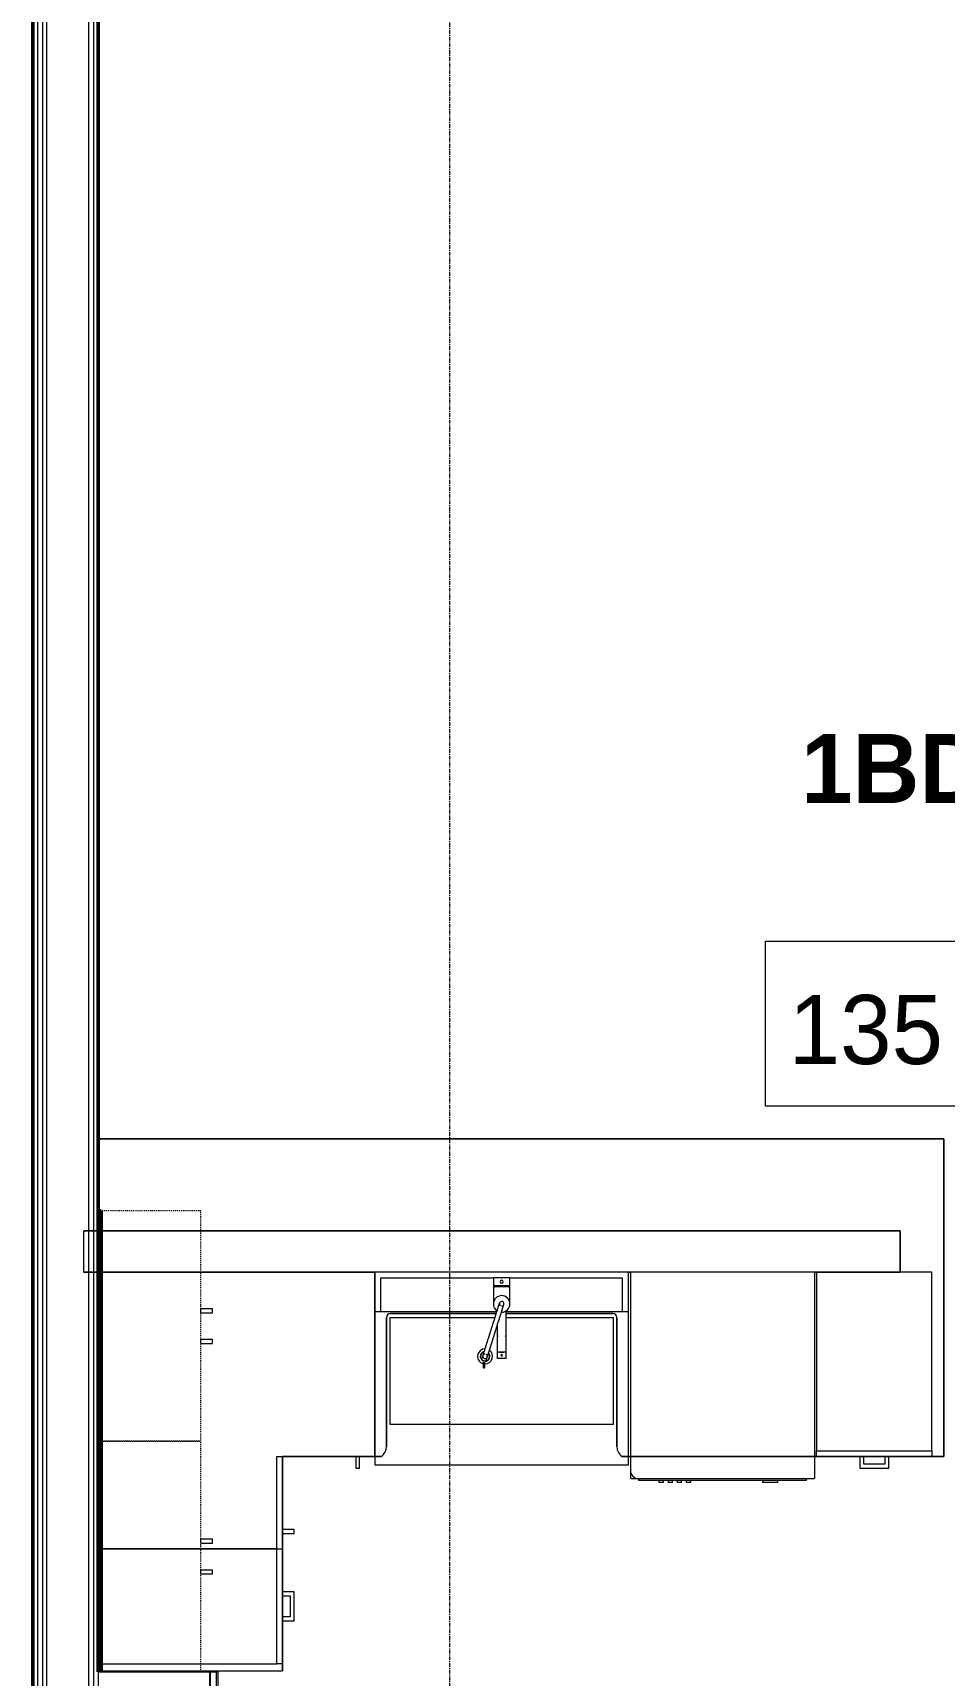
# Model space of a CAD drawing. Header units: inches. Extents: x -4218 to -1830, y 9756 to 12426.
# Drawn here: x -3208.6 to -3090, y 10524.6 to 10738.4 of the extents above; entities that cross this region are included whole.
import ezdxf

# ---------------------------------------------------------------- set-up
doc = ezdxf.new("R2010")
doc.units = ezdxf.units.IN
doc.header["$MEASUREMENT"] = 0
doc.linetypes.add('Dash', pattern=[0.25, 0.125, -0.125])
doc.linetypes.add('Grid Line 1_2_', pattern=[0.875, 0.5, -0.125, 0.125, -0.125])
for name, color, linetype, lineweight in [('0-1', 7, 'Continuous', 5), ('0-2', 252, 'Continuous', 9), ('A-AREA-IDEN', 2, 'Continuous', 9), ('A-WALL-1', 250, 'Continuous', 50), ('A-WALL-2', 10, 'Continuous', 13), ('A-WALL-3', 253, 'Continuous', 9), ('A-WALL-4', 254, 'Continuous', 9), ('A-WALL-5', 252, 'Continuous', 9), ('A-WALL-8', 113, 'Continuous', 9), ('I-WALL-1', 250, 'Continuous', 50), ('I-WALL-2', 254, 'Continuous', 9), ('I-WALL-3', 253, 'Continuous', 9), ('I-WALL-4', 252, 'Continuous', 9), ('P-SANR-FIXT-1', 7, 'Continuous', 9), ('P-SANR-FIXT-2', 252, 'Continuous', 9), ('Q-CASE-1', 253, 'Continuous', 9), ('Q-CASE-2', 252, 'Continuous', 9), ('Q-CASE-3', 7, 'Continuous', 9), ('Q-CASE-5', 254, 'Continuous', 9), ('Q-CASE-6', 7, 'Dash', 9), ('Q-SPCQ-1', 7, 'Continuous', 9), ('Q-SPCQ-2', 253, 'Continuous', 9), ('Q-SPCQ-3', 252, 'Continuous', 9), ('S-GRID-1', 1, 'Grid Line 1_2_', 9)]:
    doc.layers.add(name, color=color, linetype=linetype, lineweight=lineweight)
doc.styles.add('Century Gothic', font='ufonts.com_century-gothic.ttf', dxfattribs={"height": 9})
doc.styles.add('Century Gothic_B', font='GOTHICB.TTF', dxfattribs={"height": 9})

# ---------------------------------------------------------------- blocks, each defined once
blk = doc.blocks.new('Range - 24_ x 30_-V28-BACKGROUND - 1ST FLOOR')
at = {"layer": 'Q-SPCQ-1'}
blk.add_line((0, -22), (0.12, -22), dxfattribs=at)
for centre, radius, start, end in [((6.5, -6), 3.5, 360, 180), ((23.5, -6), 3, 0, 180), ((6.5, -6), 3.5, 180, 223.5648), ((6.5, -6), 3.5, 316.389, 0), ((23.5, -6), 3, 180, 233.8773), ((23.5, -6), 3, 306.1227, 0), ((6.5, -6), 3.5, 261.0228, 278.9772)]:
    blk.add_arc(centre, radius, start, end, dxfattribs=at)
blk = doc.blocks.new('Dishwasher_15404 - 34_ counter-V29-BACKGROUND - 1ST FLOOR')
at = {"layer": 'Q-SPCQ-1'}
for p, q in [((26.68, 0), (24, 0)), ((26.87, -22.93), (26.87, -0.2)), ((27.12, -1.09), (26.87, -1.09)), ((27.12, -1.09), (27.12, -22.91)), ((27.37, -4.82), (27.12, -4.82)), ((27.37, -4.82), (27.37, -5.81)), ((27.37, -5.81), (27.37, -6.79)), ((27.12, -6.79), (27.37, -6.79)), ((27.37, -16.15), (27.12, -16.15)), ((27.12, -16.74), (27.37, -16.74)), ((27.37, -16.15), (27.37, -16.74)), ((27.37, -17.33), (27.12, -17.33)), ((27.12, -17.92), (27.37, -17.92)), ((27.37, -18.51), (27.12, -18.51)), ((27.12, -19.1), (27.37, -19.1)), ((27.37, -17.33), (27.37, -17.92)), ((27.37, -18.51), (27.37, -19.1)), ((27.37, -19.69), (27.12, -19.69)), ((27.12, -20.28), (27.37, -20.28)), ((27.37, -19.69), (27.37, -20.28)), ((27.12, -22.91), (26.87, -22.91)), ((26.87, -23.8), (26.87, -22.93)), ((24, -24), (25.8, -24)), ((25.8, -24), (26.68, -24))]:
    blk.add_line(p, q, dxfattribs=at)
for centre, radius, start, end in [((26.68, -0.2), 0.197, 360, 90), ((26.68, -0.2), 0.197, 15, 90), ((25.8, -22.93), 1.07, 270, 0), ((26.68, -23.8), 0.197, 270, 0)]:
    blk.add_arc(centre, radius, start, end, dxfattribs=at)
at = {"layer": 'Q-SPCQ-2'}
blk.add_line((0, 0), (0, -24), dxfattribs=at)
at = {"layer": 'Q-SPCQ-3'}
for p, q in [((24, 0), (0, 0)), ((0, -24), (24, -24))]:
    blk.add_line(p, q, dxfattribs=at)
blk = doc.blocks.new('30quot_MicrowaveVent_11166 - 70cm miele oven-2804781-BACKGROUND - 1ST FLOOR')
at = {"layer": 'Q-CASE-3'}
for p, q in [((15.68, 15.6), (-14.2, 15.6)), ((-14.2, 15.39), (-14.2, 15.6)), ((-14.2, 14.61), (-14.2, 15.39)), ((15.68, 15.39), (-14.2, 15.39)), ((8.88, 16.6), (7.69, 16.6)), ((7.69, 15.63), (7.69, 16.55)), ((8.88, 16.55), (8.88, 15.63)), ((15.68, 15.6), (15.68, 15.39)), ((15.68, 15.39), (15.68, 14.61)), ((15.68, 14.61), (-14.2, 14.61)), ((-14.2, 0), (-14.2, 14.49)), ((-14.2, 14.49), (15.68, 14.49)), ((15.68, 14.49), (15.68, 0)), ((-14.2, 0), (15.68, 0))]:
    blk.add_line(p, q, dxfattribs=at)
blk = doc.blocks.new('Base Cabinet 4 Drawer 254 - Base Cabinet 4 Drawer 254 15_-2584595-BACKGROUND - 1ST FLOOR')
at = {"layer": 'Q-CASE-1'}
for p, q in [((-0.64, 24), (-1.14, 24)), ((2.11, 24), (2.61, 24)), ((-6.76, 0.37), (-6.76, 0)), ((8.24, 0), (8.24, 0.37))]:
    blk.add_line(p, q, dxfattribs=at)
at = {"layer": 'Q-CASE-2'}
for p, q in [((-6.76, 24), (8.24, 24)), ((-6.76, 23.25), (-6.76, 24)), ((-0.64, 24), (-1.14, 24)), ((2.11, 24), (2.61, 24)), ((8.24, 24), (8.24, 23.25)), ((8.24, 23.25), (-6.76, 23.25)), ((-6.76, 23.25), (-6.76, 0.37)), ((8.24, 0.37), (8.24, 23.25))]:
    blk.add_line(p, q, dxfattribs=at)
at = {"layer": 'Q-CASE-3'}
for p, q in [((2.61, 25.5), (-1.14, 25.5)), ((-1.14, 25.5), (-1.14, 24)), ((-0.64, 24), (-0.64, 25)), ((-0.64, 25), (2.11, 25)), ((2.11, 25), (2.11, 24)), ((2.61, 24), (2.61, 25.5))]:
    blk.add_line(p, q, dxfattribs=at)
at = {"layer": 'Q-CASE-5'}
for p, q in [((-0.64, 24), (-1.14, 24)), ((-0.64, 24), (-1.14, 24)), ((2.11, 24), (2.61, 24)), ((2.11, 24), (2.61, 24)), ((-6.76, 0), (8.24, 0))]:
    blk.add_line(p, q, dxfattribs=at)
blk = doc.blocks.new('Vanity Cabinet-Double Door - 33_-2318066-BACKGROUND - 1ST FLOOR')
at = {"layer": 'Q-CASE-1'}
blk.add_line((-15.76, 0), (17.24, 0), dxfattribs=at)
blk.add_line((-15.76, 0), (17.24, 0), dxfattribs=at)
at = {"layer": 'Q-CASE-2'}
for p, q in [((-15.76, 5.13), (-15.76, 0)), ((-15.76, 5.13), (-15.76, 0)), ((-15.01, 5.13), (-15.01, 0.75)), ((16.49, 0.75), (16.49, 5.13)), ((17.24, 0), (17.24, 5.13)), ((17.24, 0), (17.24, 5.13)), ((-15.01, 0.75), (-0.34, 0.75)), ((1.82, 0.75), (16.49, 0.75))]:
    blk.add_line(p, q, dxfattribs=at)
at = {"layer": 'Q-CASE-5'}
blk.add_line((-15.76, 0), (17.24, 0), dxfattribs=at)
blk = doc.blocks.new('Base Cabinet 3 Drawer 230 - Base Cabinet 3 Drawer 230 15_-2603807-BACKGROUND - 1ST FLOOR')
at = {"layer": 'Q-CASE-1'}
for p, q in [((-0.64, 24), (-1.14, 24)), ((2.11, 24), (2.61, 24))]:
    blk.add_line(p, q, dxfattribs=at)
at = {"layer": 'Q-CASE-2'}
for p, q in [((-6.76, 24), (8.24, 24)), ((-6.76, 23.25), (-6.76, 24)), ((-0.64, 24), (-1.14, 24)), ((2.11, 24), (2.61, 24)), ((8.24, 24), (8.24, 23.25)), ((8.24, 23.25), (-6.76, 23.25)), ((-6.76, 23.25), (-6.76, 0)), ((8.24, 0), (8.24, 23.25)), ((-6.76, 0), (8.24, 0))]:
    blk.add_line(p, q, dxfattribs=at)
at = {"layer": 'Q-CASE-3'}
for p, q in [((2.61, 25.5), (-1.14, 25.5)), ((-1.14, 25.5), (-1.14, 24)), ((-0.64, 24), (-0.64, 25)), ((-0.64, 25), (2.11, 25)), ((2.11, 25), (2.11, 24)), ((2.61, 24), (2.61, 25.5))]:
    blk.add_line(p, q, dxfattribs=at)
at = {"layer": 'Q-CASE-5'}
for p, q in [((-0.64, 24), (-1.14, 24)), ((2.11, 24), (2.61, 24))]:
    blk.add_line(p, q, dxfattribs=at)
blk = doc.blocks.new('kitchen_faucet_14143 - kitchen_faucet_14143-2965259-BACKGROUND - 1ST FLOOR')
at = {"layer": 'P-SANR-FIXT-1'}
for p, q in [((-7.58, 2.4), (-8.24, 2.4)), ((-8.24, 2.2), (-7.58, 2.2)), ((-7.23, 2.59), (-6.81, 2.46)), ((-6.99, 1.91), (-7.41, 2.04)), ((-6.3, 0.57), (-7.09, 0.57)), ((-7.09, -0.57), (-7.09, 0.57)), ((-2.83, 0.59), (-6.3, 0.59)), ((-6.3, 0.57), (-6.3, 0.59)), ((-6.3, 0.42), (-6.3, 0.5)), ((-6.3, 0.3), (-6.3, 0.4)), ((-6.3, 0.29), (-6.3, 0.15)), ((-6.3, 0.15), (-6.3, 0.29)), ((-6.3, 0.15), (-6.3, -0.15)), ((-6.3, -0.15), (-6.3, 0.15)), ((-3.97, 0.59), (-4.89, 0.59)), ((-0.9, 0.59), (-0.94, 0.59)), ((2.26, 1.08), (0, 1.08)), ((2.34, 1.02), (2.1, 1.02)), ((2.26, 1.08), (2.26, -1.08)), ((3.44, 1.08), (2.34, 1.08)), ((2.34, -1.08), (2.34, 1.08)), ((3.44, 1.08), (3.44, -1.08)), ((-7.09, -0.57), (-6.3, -0.57)), ((-6.3, -0.15), (-6.3, -0.29)), ((-6.3, -0.29), (-6.3, -0.15)), ((-6.3, -0.4), (-6.3, -0.3)), ((-6.3, -0.5), (-6.3, -0.42)), ((-6.3, -0.59), (-6.3, -0.51)), ((-6.3, -0.59), (-0.9, -0.59)), ((-4.89, -0.59), (-3.97, -0.59)), ((0, -1.08), (2.26, -1.08)), ((2.1, -1.02), (2.34, -1.02)), ((2.34, -1.08), (3.44, -1.08))]:
    blk.add_line(p, q, dxfattribs=at)
at = {"layer": 'P-SANR-FIXT-1', "flags": 128}
for points in [[(-6.52, 2.15), (-6.53, 2.23), (-6.56, 2.3), (-6.61, 2.36), (-6.67, 2.41), (-6.74, 2.44), (-6.82, 2.45), (-6.9, 2.44), (-6.97, 2.41), (-7.03, 2.36), (-7.08, 2.3), (-7.1, 2.23), (-7.11, 2.15)], [(-7.11, 2.15), (-7.1, 2.08), (-7.08, 2), (-7.03, 1.94), (-6.97, 1.9), (-6.9, 1.87), (-6.82, 1.86), (-6.74, 1.87), (-6.67, 1.9), (-6.61, 1.94), (-6.56, 2)], [(-6.73, 2.43), (-6.73, 2.43), (-6.73, 2.43), (-6.73, 2.43), (-6.72, 2.43), (-6.72, 2.43), (-6.72, 2.43), (-6.71, 2.43), (-6.71, 2.43), (-6.7, 2.42), (-6.69, 2.42), (-6.68, 2.42), (-6.53, 2.37), (-6.52, 2.37), (-6.5, 2.36), (-6.48, 2.35), (-6.46, 2.35), (-6.44, 2.34), (-6.42, 2.33), (-6.39, 2.33), (-6.37, 2.32), (-6.34, 2.31), (-6.32, 2.3), (-6.29, 2.3), (-6.27, 2.29), (-6.24, 2.28), (-6.21, 2.27), (-6.18, 2.26), (-6.15, 2.25), (-6.12, 2.24), (-6.09, 2.23), (-6.06, 2.22), (-6.03, 2.21), (-5.99, 2.2), (-5.96, 2.19), (-5.92, 2.18), (-5.89, 2.17), (-5.85, 2.16), (-5.81, 2.14), (-5.78, 2.13), (-5.74, 2.12), (-5.7, 2.11), (-5.66, 2.1), (-5.62, 2.08), (-5.58, 2.07), (-5.53, 2.06), (-5.49, 2.04), (-5.45, 2.03), (-5.4, 2.01), (-5.36, 2), (-5.31, 1.99), (-5.27, 1.97), (-5.22, 1.96), (-5.17, 1.94), (-5.12, 1.93), (-5.07, 1.91), (-5.02, 1.9), (-4.97, 1.88), (-4.92, 1.86), (-4.87, 1.85), (-4.82, 1.83), (-4.77, 1.81), (-4.71, 1.8), (-4.66, 1.78), (-4.61, 1.76), (-4.55, 1.75), (-4.5, 1.73), (-4.44, 1.71), (-4.39, 1.69), (-4.33, 1.68), (-4.27, 1.66), (-4.22, 1.64), (-4.16, 1.62), (-4.1, 1.6), (-4.04, 1.59), (-3.99, 1.57), (-3.93, 1.55), (-3.87, 1.53), (-3.81, 1.51), (-3.75, 1.49), (-3.69, 1.47), (-3.63, 1.46), (-3.57, 1.44), (-3.51, 1.42), (-3.45, 1.4), (-3.39, 1.38), (-3.33, 1.36), (-3.27, 1.34), (-3.21, 1.32), (-3.15, 1.31), (-3.09, 1.29), (-3.03, 1.27), (-2.97, 1.25), (-2.92, 1.23), (-2.86, 1.21), (-2.8, 1.19), (-2.74, 1.17), (-2.68, 1.16), (-2.62, 1.14), (-2.56, 1.12), (-2.51, 1.1), (-1.88, 0.9), (-1.83, 0.89), (-1.78, 0.87), (-1.73, 0.85), (-1.67, 0.84), (-1.62, 0.82), (-1.4, 0.75), (-1.35, 0.74), (-1.3, 0.72), (-1.26, 0.71), (-1.21, 0.69), (-1.17, 0.68), (-1.12, 0.66), (-1.08, 0.65), (-1.04, 0.64), (-1, 0.62), (-0.96, 0.61), (-0.92, 0.6), (-0.88, 0.59), (-0.84, 0.57), (-0.8, 0.56), (-0.76, 0.55), (-0.73, 0.54), (-0.69, 0.53), (-0.66, 0.52), (-0.62, 0.51), (-0.59, 0.5), (-0.56, 0.49), (-0.52, 0.47), (-0.49, 0.47), (-0.46, 0.46), (-0.43, 0.45), (-0.4, 0.44), (-0.38, 0.43), (-0.35, 0.42), (-0.32, 0.41), (-0.3, 0.4), (-0.27, 0.4), (-0.25, 0.39), (-0.22, 0.38), (-0.2, 0.37), (-0.18, 0.37), (-0.16, 0.36), (-0.14, 0.35), (-0.12, 0.35), (-0.1, 0.34), (-0.08, 0.34), (-0.06, 0.33), (-0.05, 0.32), (-0.03, 0.32), (-0.02, 0.32), (0, 0.31), (0.01, 0.31), (0.02, 0.3), (0.03, 0.3), (0.04, 0.3), (0.05, 0.29), (0.06, 0.29), (0.07, 0.29), (0.08, 0.28), (0.09, 0.28), (0.09, 0.28), (0.1, 0.28), (0.1, 0.28), (0.11, 0.28), (0.11, 0.28), (0.11, 0.27), (0.11, 0.27), (0.11, 0.27)], [(-6.91, 1.87), (-6.91, 1.87), (-6.91, 1.87), (-6.9, 1.87), (-6.9, 1.87), (-6.9, 1.87), (-6.89, 1.87), (-6.89, 1.86), (-6.88, 1.86), (-6.88, 1.86), (-6.87, 1.86), (-6.86, 1.86), (-6.71, 1.81), (-6.69, 1.8), (-6.68, 1.8), (-6.51, 1.75), (-6.49, 1.74), (-6.46, 1.73), (-6.43, 1.72), (-6.41, 1.71), (-6.38, 1.7), (-6.35, 1.69), (-6.32, 1.68), (-6.29, 1.67), (-6.26, 1.66), (-6.22, 1.65), (-6.19, 1.64), (-6.16, 1.63), (-6.12, 1.62), (-6.09, 1.61), (-6.05, 1.6), (-6.01, 1.59), (-5.98, 1.58), (-5.94, 1.56), (-5.9, 1.55), (-5.86, 1.54), (-5.82, 1.53), (-5.78, 1.51), (-5.74, 1.5), (-5.69, 1.49), (-5.65, 1.47), (-5.61, 1.46), (-5.56, 1.45), (-5.52, 1.43), (-5.47, 1.42), (-5.42, 1.4), (-5.38, 1.39), (-5.33, 1.37), (-5.28, 1.36), (-5.23, 1.34), (-5.18, 1.33), (-4.48, 1.1), (-4.42, 1.09), (-4.36, 1.07), (-4.31, 1.05), (-4.25, 1.03), (-4.19, 1.01), (-4.13, 0.99), (-4.07, 0.98), (-4.02, 0.96), (-3.96, 0.94), (-3.9, 0.92), (-3.84, 0.9), (-3.78, 0.88), (-3.72, 0.86), (-3.66, 0.85), (-3.6, 0.83), (-3.54, 0.81), (-3.48, 0.79), (-3.42, 0.77), (-3.36, 0.75), (-3.3, 0.73), (-3.24, 0.71), (-3.18, 0.69), (-3.12, 0.68), (-3.06, 0.66), (-3, 0.64), (-2.94, 0.62), (-2.88, 0.6), (-2.83, 0.58), (-2.77, 0.56), (-2.71, 0.55), (-2.65, 0.53), (-2.03, 0.33), (-1.98, 0.32), (-1.93, 0.3), (-1.88, 0.28), (-1.83, 0.27), (-1.78, 0.25), (-1.54, 0.18), (-1.49, 0.16), (-1.45, 0.15), (-1.4, 0.13), (-1.36, 0.12), (-1.31, 0.1), (-1.27, 0.09), (-1.23, 0.08), (-1.18, 0.06), (-1.14, 0.05), (-1.1, 0.04), (-1.06, 0.03), (-1.03, 0.01), (-0.99, 0), (-0.95, -0.01), (-0.91, -0.02), (-0.88, -0.03), (-0.84, -0.04), (-0.81, -0.05), (-0.77, -0.07), (-0.74, -0.08), (-0.71, -0.09), (-0.68, -0.1), (-0.65, -0.11), (-0.62, -0.11), (-0.59, -0.12), (-0.56, -0.13), (-0.53, -0.14), (-0.51, -0.15), (-0.48, -0.16), (-0.45, -0.17), (-0.43, -0.17), (-0.41, -0.18), (-0.38, -0.19), (-0.36, -0.2), (-0.34, -0.2), (-0.32, -0.21), (-0.3, -0.21), (-0.28, -0.22), (-0.26, -0.23), (-0.25, -0.23), (-0.23, -0.24), (-0.21, -0.24), (-0.2, -0.25), (-0.18, -0.25), (-0.17, -0.26), (-0.16, -0.26), (-0.15, -0.26), (-0.14, -0.27), (-0.13, -0.27), (-0.12, -0.27), (-0.11, -0.28), (-0.1, -0.28), (-0.09, -0.28), (-0.09, -0.28), (-0.08, -0.28), (-0.08, -0.29), (-0.07, -0.29), (-0.07, -0.29), (-0.07, -0.29), (-0.07, -0.29), (-0.06, -0.29)], [(-0.27, 0.02), (-0.27, -0.06), (-0.24, -0.13), (-0.2, -0.2), (-0.15, -0.25), (-0.08, -0.28), (0, -0.3), (0.08, -0.3), (0.15, -0.28), (0.21, -0.23), (0.27, -0.18)], [(0.27, -0.18), (0.3, -0.11), (0.32, -0.03), (0.31, 0.04), (0.29, 0.12), (0.25, 0.18), (0.19, 0.23), (0.13, 0.27), (0.05, 0.29), (-0.03, 0.28), (-0.1, 0.26), (-0.17, 0.22), (-0.22, 0.16)]]:
    blk.add_lwpolyline(points, dxfattribs=at)
at = {"layer": 'P-SANR-FIXT-1'}
for centre, radius, start, end in [((-6.83, 2.16), 0.984, 176.3754, 180), ((-6.83, 2.16), 0.984, 180, 325.3711), ((-6.83, 2.16), 0.984, 0, 165), ((-6.83, 2.16), 0.63, 10.3084, 180), ((-6.83, 2.16), 0.63, 180, 315), ((-6.83, 2.16), 0.591, 132.8835, 180), ((-6.83, 2.16), 0.591, 180, 191.3603), ((-6.83, 2.16), 0.591, 14.7648, 132.8835), ((-6.83, 2.16), 0.591, 191.3603, 312.7731), ((-6.69, 0), 0.118, 0, 180), ((0, 0), 1.08, 177.6189, 180), ((0, 0), 1.08, 0, 147.4712), ((2.88, 0), 0.197, 360, 180), ((-6.69, 0), 0.118, 180, 360), ((0, 0), 1.08, 180, 360), ((2.88, 0), 0.197, 180, 360)]:
    blk.add_arc(centre, radius, start, end, dxfattribs=at)
for centre, major_axis, ratio, start_param, end_param in [((-8.24, 2.3), (0, 0.0984), 0.984808, 4.712389, 7.853982), ((-8.24, 2.3), (0, 0.0984), 0.984808, 1.570796, 4.712389), ((-3.97, 0), (0, 0.591), 0.906308, 6.021386, 6.806784), ((-3.97, 0), (0, 0.591), 0.906308, 2.617994, 3.403392)]:
    blk.add_ellipse(centre, major_axis=major_axis, ratio=ratio, start_param=start_param, end_param=end_param, dxfattribs=at)
blk = doc.blocks.new('Stainless Steel Farmhous Kitchen Sink - Stainless Steel Farmhous Kitchen Sink-V82-BACKGROUND - 1ST FLOOR')
at = {"layer": 'P-SANR-FIXT-1'}
for p, q in [((-33, 22.2), (-33, 21.11)), ((0, 22.2), (-33, 22.2)), ((0, 21.11), (0, 22.2)), ((-31, 3), (-31, 16.96)), ((-31, 16.96), (-2, 16.96)), ((-2, 16.96), (-2, 3)), ((-17.08, 3), (-31, 3)), ((-2, 3), (-15.65, 3))]:
    blk.add_line(p, q, dxfattribs=at)
at = {"layer": 'P-SANR-FIXT-2'}
for p, q in [((-33, 21.11), (-33, 2.25)), ((0, 2.25), (0, 21.11)), ((-33, 2.25), (-17.09, 2.25)), ((-15.89, 2.25), (0, 2.25))]:
    blk.add_line(p, q, dxfattribs=at)
blk = doc.blocks.new('300 Series Wall Hung Cabinet_302 - 30_ X 36_-2572944-BACKGROUND - 1ST FLOOR')
at = {"layer": 'Q-CASE-3'}
for p, q in [((-2.25, -13.19), (-1.76, -13.19)), ((-2.25, -13.19), (-2.25, -14.69)), ((-2.25, -14.69), (-1.76, -14.69)), ((-1.76, -14.69), (-1.76, -13.19)), ((1.75, -13.19), (2.24, -13.19)), ((1.75, -13.19), (1.75, -14.69)), ((1.75, -14.69), (2.24, -14.69)), ((2.24, -14.69), (2.24, -13.19))]:
    blk.add_line(p, q, dxfattribs=at)
at = {"layer": 'Q-CASE-6'}
for p, q in [((15, -0.19), (-15, -0.19)), ((-15, -0.19), (-15, -13.19)), ((15, -13.19), (15, -0.19)), ((-15, -13.19), (15, -13.19))]:
    blk.add_line(p, q, dxfattribs=at)
blk = doc.blocks.new('Base Cabinet Corner 197 - Base Cabinet Corner 197-V95-BACKGROUND - 1ST FLOOR')
at = {"layer": 'Q-CASE-1'}
for p, q in [((10.73, 24), (10.24, 24)), ((-23.26, 0.38), (-23.26, 0.02)), ((12.74, 0), (12.74, 0.38))]:
    blk.add_line(p, q, dxfattribs=at)
at = {"layer": 'Q-CASE-2'}
for p, q in [((0.74, 36), (-23.26, 36)), ((-23.26, 36), (-23.26, 0.38)), ((0.74, 23.25), (0.74, 36)), ((0.74, 24), (0.74, 36)), ((0.73, 33.51), (0.73, 34)), ((12.74, 24), (0.74, 24)), ((0.74, 23.25), (0.74, 24)), ((10.73, 24), (10.24, 24)), ((12.74, 0.38), (12.74, 24)), ((12.74, 23.25), (0.74, 23.25))]:
    blk.add_line(p, q, dxfattribs=at)
at = {"layer": 'Q-CASE-3'}
for p, q in [((2.23, 34), (0.74, 34)), ((0.74, 33.51), (2.23, 33.51)), ((2.23, 33.51), (2.23, 34)), ((10.73, 25.5), (10.24, 25.5)), ((10.24, 25.5), (10.24, 24)), ((10.73, 24), (10.73, 25.5))]:
    blk.add_line(p, q, dxfattribs=at)
at = {"layer": 'Q-CASE-5'}
blk.add_line((-23.26, 0), (12.74, 0), dxfattribs=at)
blk = doc.blocks.new('CTR - 1st Phase - Unit Layouts_rvt-1-BACKGROUND - 1ST FLOOR')
at = {"layer": 'A-WALL-1'}
for p, q in [((-3199.7, 10585.05), (-3200.07, 10585.05)), ((-3200.07, 10585.05), (-3200.07, 10525.05)), ((-3199.7, 10525.05), (-3199.7, 10585.05))]:
    blk.add_line(p, q, dxfattribs=at)
at = {"layer": 'A-WALL-3'}
for p, q in [((-3200.07, 10585.05), (-3200.07, 10525.05)), ((-3200.07, 10582.44), (-3201.95, 10582.44)), ((-3201.95, 10577.06), (-3201.95, 10582.44)), ((-3200.07, 10582.44), (-3199.7, 10582.44)), ((-3095.72, 10582.44), (-3199.7, 10582.44)), ((-3095.72, 10582.44), (-3095.72, 10577.06)), ((-3201.95, 10577.06), (-3200.07, 10577.06)), ((-3199.7, 10577.06), (-3200.05, 10577.06)), ((-3199.7, 10577.06), (-3164.07, 10577.06)), ((-3131.07, 10577.06), (-3130.82, 10577.06)), ((-3106.82, 10577.06), (-3095.72, 10577.06))]:
    blk.add_line(p, q, dxfattribs=at)
at = {"layer": 'A-WALL-4'}
for p, q in [((-3199.7, 10582.44), (-3200.07, 10582.44)), ((-3200.05, 10577.06), (-3199.7, 10577.06))]:
    blk.add_line(p, q, dxfattribs=at)
at = {"layer": 'A-WALL-5'}
for p, q in [((-3200.07, 10585.05), (-3199.7, 10585.05)), ((-3199.7, 10525.05), (-3199.7, 10585.05)), ((-3201.95, 10582.44), (-3200.07, 10582.44)), ((-3201.95, 10577.06), (-3201.95, 10582.44)), ((-3199.7, 10582.44), (-3095.72, 10582.44)), ((-3095.72, 10577.06), (-3095.72, 10582.44)), ((-3200.07, 10577.06), (-3201.95, 10577.06)), ((-3095.72, 10577.06), (-3199.7, 10577.06))]:
    blk.add_line(p, q, dxfattribs=at)
at = {"layer": 'A-WALL-8'}
for p, q in [((-3090.02, 10594.44), (-3200.07, 10594.44)), ((-3200.07, 10594.44), (-3200.07, 10585.05)), ((-3200.07, 10594.44), (-3200.07, 10585.05)), ((-3200.07, 10594.44), (-3090.02, 10594.44)), ((-3090.02, 10553.06), (-3090.02, 10594.44)), ((-3090.02, 10594.44), (-3090.02, 10553.06)), ((-3200.07, 10585.05), (-3200.07, 10525.16)), ((-3200.07, 10585.05), (-3200.07, 10525.16)), ((-3162.57, 10554.33), (-3162.57, 10571.18)), ((-3162.57, 10571.18), (-3162.57, 10554.33)), ((-3162.07, 10571.68), (-3148.27, 10571.68)), ((-3148.27, 10571.68), (-3162.07, 10571.68)), ((-3146.99, 10571.68), (-3133.07, 10571.68)), ((-3133.07, 10571.68), (-3146.99, 10571.68)), ((-3132.57, 10571.18), (-3132.57, 10554.33)), ((-3132.57, 10554.33), (-3132.57, 10571.18)), ((-3176.07, 10525.16), (-3176.07, 10553.06)), ((-3176.07, 10553.06), (-3163.27, 10553.06)), ((-3163.27, 10553.06), (-3176.07, 10553.06)), ((-3176.07, 10553.06), (-3176.07, 10525.16)), ((-3131.88, 10553.06), (-3090.02, 10553.06)), ((-3090.02, 10553.06), (-3131.88, 10553.06)), ((-3200.07, 10525.16), (-3199.7, 10525.16)), ((-3200.07, 10525.16), (-3199.7, 10525.16)), ((-3199.7, 10525.16), (-3176.07, 10525.16)), ((-3199.7, 10525.16), (-3176.07, 10525.16))]:
    blk.add_line(p, q, dxfattribs=at)
for centre, radius, start, end in [((-3162.07, 10571.18), 0.5, 90, 180), ((-3162.07, 10571.18), 0.5, 90, 180), ((-3133.07, 10571.18), 0.5, 0, 90), ((-3133.07, 10571.18), 0.5, 0, 90), ((-3164.07, 10554.33), 1.5, 302.4466, 0), ((-3164.07, 10554.33), 1.5, 302.4466, 0), ((-3131.07, 10554.33), 1.5, 180, 237.5534), ((-3131.07, 10554.33), 1.5, 180, 237.5534)]:
    blk.add_arc(centre, radius, start, end, dxfattribs=at)
at = {"layer": '0-2'}
for name, p, rotation in [('300 Series Wall Hung Cabinet_302 - 30_ X 36_-2572944-BACKGROUND - 1ST FLOOR', (-3199.89, 10570.05), 89.99999999998707), ('Base Cabinet Corner 197 - Base Cabinet Corner 197-V95-BACKGROUND - 1ST FLOOR', (-3200.07, 10553.8), 270.0000000000215), ('Vanity Cabinet-Double Door - 33_-2318066-BACKGROUND - 1ST FLOOR', (-3146.84, 10577.06), 180), ('kitchen_faucet_14143 - kitchen_faucet_14143-2965259-BACKGROUND - 1ST FLOOR', (-3147.57, 10572.94), 90.00000000000213), ('Dishwasher_15404 - 34_ counter-V29-BACKGROUND - 1ST FLOOR', (-3106.82, 10577.06), 270.0000000000081), ('Base Cabinet 3 Drawer 230 - Base Cabinet 3 Drawer 230 15_-2603807-BACKGROUND - 1ST FLOOR', (-3098.34, 10577.06), 180), ('Stainless Steel Farmhous Kitchen Sink - Stainless Steel Farmhous Kitchen Sink-V82-BACKGROUND - 1ST FLOOR', (-3164.07, 10574.18), 180), ('300 Series Wall Hung Cabinet_302 - 30_ X 36_-2572944-BACKGROUND - 1ST FLOOR', (-3199.89, 10540.05), 89.99999999998707), ('Base Cabinet 4 Drawer 254 - Base Cabinet 4 Drawer 254 15_-2584595-BACKGROUND - 1ST FLOOR', (-3200.07, 10534.3), 269.9999999999863), ('30quot_MicrowaveVent_11166 - 70cm miele oven-2804781-BACKGROUND - 1ST FLOOR', (-3200.07, 10510.84), 269.9999999999863), ('Range - 24_ x 30_-V28-BACKGROUND - 1ST FLOOR', (-3176.07, 10525.16), 270.0000000000036)]:
    blk.add_blockref(name, p, dxfattribs=dict(at, rotation=rotation))
blk = doc.blocks.new('CTR - 1st Phase - Common Walls_rvt-1-BACKGROUND - 1ST FLOOR')
at = {"layer": 'A-WALL-2'}
for p, q in [((-3207.95, 10813.49), (-3207.95, 10476.16)), ((-3207.32, 10813.49), (-3207.32, 10476.16)), ((-3206.82, 10813.49), (-3206.82, 10476.16)), ((-3201.32, 10813.49), (-3201.32, 10476.16)), ((-3200.7, 10813.49), (-3200.7, 10476.16))]:
    blk.add_line(p, q, dxfattribs=at)
at = {"layer": 'I-WALL-1'}
for p, q in [((-3208.57, 10813.49), (-3208.57, 10476.16)), ((-3200.07, 10525.05), (-3200.07, 10813.49))]:
    blk.add_line(p, q, dxfattribs=at)
at = {"layer": 'I-WALL-2'}
for p, q in [((-3200.07, 10582.44), (-3200.07, 10585.05)), ((-3200.07, 10577.06), (-3200.07, 10582.44)), ((-3200.07, 10525.16), (-3200.07, 10577.06))]:
    blk.add_line(p, q, dxfattribs=at)
at = {"layer": 'I-WALL-3'}
for p, q in [((-3200.07, 10585.05), (-3200.07, 10594.44)), ((-3200.07, 10525.05), (-3200.07, 10525.16))]:
    blk.add_line(p, q, dxfattribs=at)
at = {"layer": 'I-WALL-4'}
for p, q in [((-3200.07, 10594.44), (-3200.07, 10813.49)), ((-3208.57, 10780.18), (-3208.57, 10476.16))]:
    blk.add_line(p, q, dxfattribs=at)

msp = doc.modelspace()

# ---------------------------------------------------------------- linework, layer by layer
at = {"layer": 'A-AREA-IDEN', "flags": 128}
msp.add_lwpolyline([(-3113.22, 10620.17), (-3028.72, 10620.17), (-3028.72, 10598.68), (-3113.22, 10598.68)], close=True, dxfattribs=at)
at = {"layer": 'S-GRID-1'}
msp.add_line((-3154.32, 9836.18), (-3154.32, 12376.81), dxfattribs=at)

# ---------------------------------------------------------------- block references
at = {"layer": '0-1'}
for name in ['CTR - 1st Phase - Unit Layouts_rvt-1-BACKGROUND - 1ST FLOOR', 'CTR - 1st Phase - Common Walls_rvt-1-BACKGROUND - 1ST FLOOR']:
    msp.add_blockref(name, (0, 0), dxfattribs=at)

# ---------------------------------------------------------------- texts
at = {"layer": 'A-AREA-IDEN', "char_height": 9, "attachment_point": 1}
for s, insert, width, style in [('1BD B - ADA', (-3108.6, 10647.15), 90.9, 'Century Gothic_B'), ('135 - (681 SF)', (-3110.22, 10613.17), 94.839, 'Century Gothic')]:
    msp.add_mtext(s, dxfattribs=dict(at, insert=insert, width=width, style=style))

doc.saveas('drawing.dxf')
